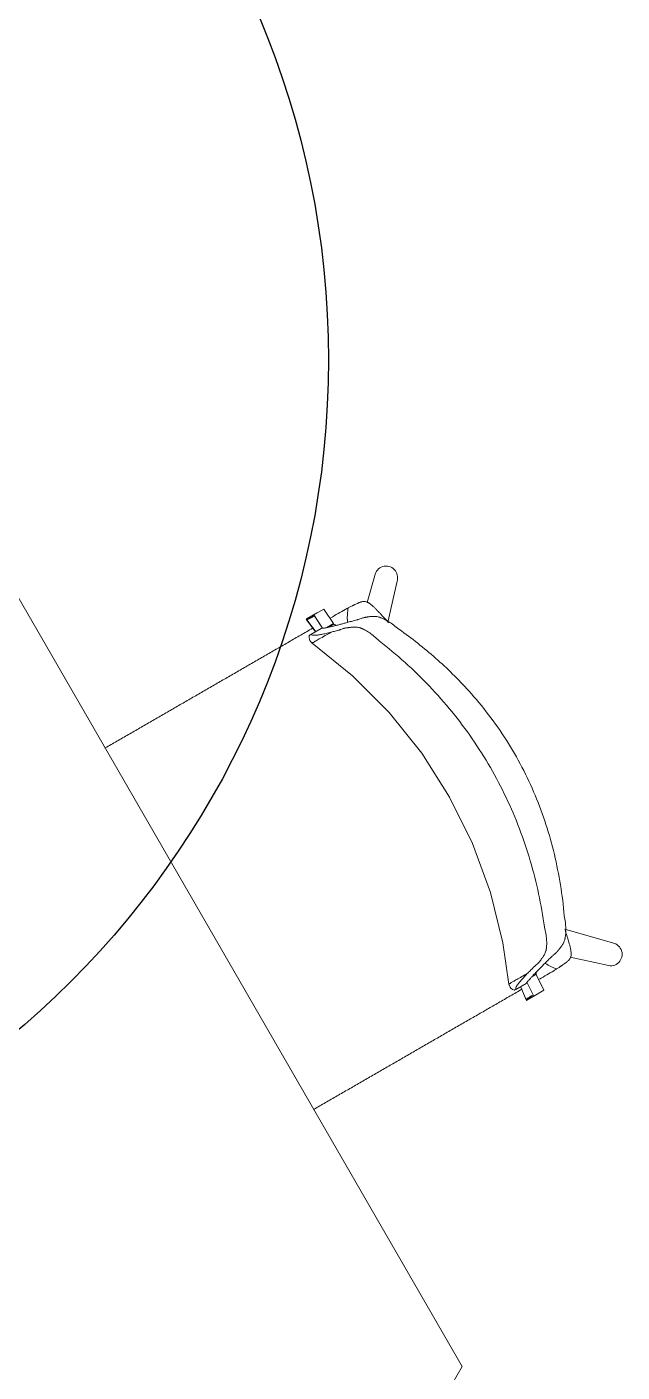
# Model space of a CAD drawing. Header units: millimetres. Extents: x 155920 to 295199, y -4084 to 97293.
# Drawn here: x 168865 to 169543, y 22626 to 24156 of the extents above; entities that cross this region are included whole.
import ezdxf

# ---------------------------------------------------------------- set-up
doc = ezdxf.new("R2010")
doc.units = ezdxf.units.MM
doc.header["$MEASUREMENT"] = 0
doc.layers.add('I-FURN', color=8, linetype='CONTINUOUS', lineweight=9)
doc.layers.add('Social Distancing', color=7, linetype='CONTINUOUS')

msp = doc.modelspace()

# ---------------------------------------------------------------- linework, layer by layer
at = {"layer": 'I-FURN'}
for p, q in [((169360.6, 22632.6), (168785.5, 23628.6)), ((169261.2, 23532.2), (169252.5, 23501.6)), ((169276.2, 23479.2), (169286.5, 23525.8)), ((169194.6, 23489.5), (169183.1, 23482.9)), ((169191.7, 23487.4), (169203.2, 23494.1)), ((169203.2, 23494.1), (169214.3, 23477.6)), ((169183.1, 23482.9), (169194, 23468.3)), ((169183.5, 23482), (169193.9, 23468.2)), ((169201.9, 23472.2), (169191.7, 23487.4)), ((169201.8, 23472.2), (169192.1, 23486.6)), ((169214.3, 23477.6), (169206.7, 23473.1)), ((169214.8, 23476.7), (169209.7, 23473.8)), ((169186.6, 23461.9), (169186.7, 23464)), ((169187, 23459.6), (169186.6, 23461.9)), ((169187.5, 23458.3), (169187, 23459.6)), ((169188.6, 23456.7), (169187.5, 23458.3)), ((169200.3, 23471.9), (169188.5, 23465.1)), ((169189.9, 23455.4), (169188.6, 23456.7)), ((169189.9, 23455.4), (169235.9, 23418.2)), ((169235.9, 23418.2), (169277.6, 23376.4)), ((169277.6, 23376.4), (169314.6, 23330.2)), ((169314.6, 23330.2), (169346.3, 23280.3)), ((169346.3, 23280.3), (169372.5, 23227.3)), ((169372.5, 23227.3), (169392.8, 23171.8)), ((169392.8, 23171.8), (169407, 23114.4)), ((169531.8, 23114.3), (169477.3, 23129.8)), ((169407, 23114.4), (169413.8, 23067.6)), ((169483.6, 23098.3), (169525.4, 23089)), ((169439.6, 23075.5), (169444.7, 23078.4)), ((169441.7, 23077.8), (169444.3, 23079.3)), ((169444.7, 23078.4), (169453.5, 23060.5)), ((169413.8, 23067.6), (169414.3, 23065.7)), ((169414.3, 23065.7), (169415.1, 23064.1)), ((169415.1, 23064.1), (169416, 23062.9)), ((169416, 23062.9), (169417.8, 23061.4)), ((169417.8, 23061.4), (169419.7, 23060.5)), ((169433.3, 23068.3), (169421.5, 23061.5)), ((169426.8, 23064.6), (169433.3, 23049.6)), ((169426.9, 23064.6), (169433.7, 23048.7)), ((169442, 23053.9), (169434.3, 23069.5)), ((169453.5, 23060.5), (169442, 23053.9)), ((169433.7, 23048.7), (169445.3, 23055.4)), ((168785.6, 21636.7), (169360.6, 22632.6))]:
    msp.add_line(p, q, dxfattribs=at)
for centre, start, end in [((169274.1, 23529.8), 341.9896, 169.6059), ((169529.5, 23101.4), 251.9662, 79.5824)]:
    msp.add_arc(centre, 13.1, start, end, dxfattribs=at)
for centre, start_param, end_param in [((169191.1, 23506.5), 2.819103, 2.902745), ((169179.5, 23499.8), 2.819103, 3.398599), ((169180, 23499), 2.819103, 3.398599), ((169446.2, 23038), 6.026179, 6.605675), ((169446.6, 23037.1), 6.026179, 6.605675)]:
    msp.add_ellipse(centre, major_axis=(-8.7, 15.1), ratio=0.978487, start_param=start_param, end_param=end_param, dxfattribs=at)
for points in [[(169211.2, 23484.2), (169216.8, 23487.5), (169222.3, 23490.6), (169227.5, 23493.7)], [(169227.5, 23493.7), (169228.1, 23494), (169229.3, 23494.6), (169230.4, 23495.2), (169231, 23495.4)], [(169200.3, 23471.9), (169201.5, 23472.1), (169203.8, 23472.5), (169206.4, 23473), (169207.7, 23473.3)], [(169276.9, 23478.4), (169276.1, 23479.4), (169275.3, 23480.3), (169274.5, 23481.3)], [(169274.5, 23481.3), (169275.3, 23480.3), (169276.1, 23479.4), (169276.9, 23478.5)], [(169188.5, 23465.1), (169188, 23464.8), (169187.3, 23464.4), (169186.8, 23464), (169186.7, 23464), (169187.1, 23464.2), (169187.4, 23464.4)], [(169211.5, 23467.8), (169209.5, 23467.3), (169205.6, 23466.3), (169200.5, 23465.3), (169196.1, 23464.5), (169192.6, 23464.1), (169190, 23464.4), (169188.9, 23464.8), (169188.5, 23465.1)], [(169421.5, 23061.5), (169421.5, 23062), (169421.6, 23063.1), (169422.7, 23065.5), (169424.8, 23068.4), (169427.7, 23071.8), (169431.2, 23075.7), (169433.9, 23078.6), (169435.4, 23080.1)], [(169464.9, 23082.6), (169459.6, 23079.6), (169454.1, 23076.4), (169448.4, 23073.1)], [(169468.1, 23084.7), (169467.6, 23084.4), (169466.5, 23083.7), (169465.4, 23083), (169464.9, 23082.6)], [(169420.4, 23060.9), (169420.1, 23060.7), (169419.7, 23060.4), (169419.7, 23060.5), (169420.3, 23060.8), (169421, 23061.2), (169421.5, 23061.5)], [(169438.3, 23074), (169437.4, 23073), (169435.6, 23071), (169434.1, 23069.2), (169433.3, 23068.3)]]:
    msp.add_open_spline(points, degree=3, dxfattribs=at)
for points, knots in [([(169231, 23495.4), (169230.5, 23493), (169230, 23488.3), (169229.9, 23482.8), (169230.1, 23479.7), (169230.2, 23478.8)], [0, 0, 0, 0, 0.02777778, 0.05555556, 0.06696683, 0.06696683, 0.06696683, 0.06696683]), ([(169231, 23495.4), (169231.9, 23495.9), (169233.4, 23496.7), (169235.2, 23497.6), (169236.2, 23498), (169236.9, 23498.4), (169237.6, 23498.8), (169238.5, 23499.2), (169239.6, 23499.7), (169240.8, 23500.2), (169241.6, 23500.6), (169242, 23500.8), (169242.4, 23501), (169242.8, 23501.1), (169243.3, 23501.3), (169244.1, 23501.7), (169245.2, 23502.1), (169246.6, 23502.4), (169247.8, 23502.7), (169249.2, 23502.8), (169250.7, 23502.6), (169252, 23502.2), (169253, 23501.7), (169253.7, 23501.4), (169254.4, 23501), (169255.3, 23500.4), (169256.5, 23499.5), (169257.8, 23498.4), (169259.3, 23497.2), (169260.6, 23495.9), (169261.8, 23494.8), (169262.9, 23493.6), (169264.1, 23492.4), (169265.5, 23491), (169267.2, 23489.2), (169270.3, 23485.9), (169272.9, 23483), (169274.5, 23481.3)], [0, 0, 0, 0, 0.0625, 0.09375, 0.109375, 0.125, 0.140625, 0.15625, 0.1875, 0.21875, 0.234375, 0.242188, 0.25, 0.257812, 0.265625, 0.28125, 0.3125, 0.34375, 0.375, 0.40625, 0.4375, 0.46875, 0.484375, 0.5, 0.515625, 0.53125, 0.5625, 0.59375, 0.625, 0.65625, 0.6875, 0.71875, 0.75, 0.78125, 0.8125, 0.875, 1, 1, 1, 1]), ([(168954.1, 23335.9), (168954.3, 23335.9), (168958.8, 23338.5), (168967.7, 23343.7), (168981, 23351.3), (168994.1, 23358.9), (169005, 23365.2), (169013.7, 23370.2), (169020.3, 23374.1), (169026.9, 23377.9), (169035.6, 23382.9), (169046.3, 23389.1), (169057, 23395.2), (169065.6, 23400.2), (169072.2, 23404), (169078.7, 23407.8), (169087.4, 23412.8), (169098.2, 23419), (169109, 23425.2), (169117.7, 23430.3), (169124.4, 23434.1), (169131, 23438), (169139.7, 23443), (169150.5, 23449.2), (169163.6, 23456.8), (169176.9, 23464.5), (169186.3, 23469.9), (169191.1, 23472.7), (169191.5, 23472.9)], [-0.751114, -0.751114, -0.751114, -0.751114, -0.75, -0.7142857, -0.6785714, -0.6428571, -0.6071429, -0.5892857, -0.5714286, -0.5535714, -0.5357143, -0.5, -0.4642857, -0.4464286, -0.4285714, -0.4107143, -0.3928571, -0.3571429, -0.3214286, -0.3035714, -0.2857143, -0.2678571, -0.25, -0.2142857, -0.1785714, -0.1428571, -0.1071429, -0.103964, -0.103964, -0.103964, -0.103964]), ([(169207.7, 23473.3), (169209.7, 23473.7), (169213, 23474.4), (169218.1, 23475.7), (169222.2, 23476.7), (169226.4, 23477.9), (169230.9, 23479.1), (169235, 23480.2), (169238.3, 23481.1), (169240.4, 23481.7), (169242.1, 23482.2), (169243.7, 23482.7), (169245.3, 23483.4), (169247, 23483.9), (169248.4, 23484.3), (169249.6, 23484.6), (169250.5, 23484.7), (169251, 23484.8), (169251.4, 23484.8), (169251.8, 23484.9), (169252.3, 23485), (169253.3, 23485.1), (169254.7, 23485.3), (169256.5, 23485.6), (169258.3, 23485.8), (169260.3, 23485.8), (169262.3, 23485.7), (169264.2, 23485.4), (169265.5, 23485.1), (169266.3, 23484.9), (169266.8, 23484.7), (169267.4, 23484.4), (169268.2, 23484.1), (169269.7, 23483.6), (169271.8, 23482.6), (169274.4, 23481.3), (169278, 23479.2), (169282.7, 23476), (169286.6, 23472.8), (169288.7, 23471.1)], [0, 0, 0, 0, 0.142857, 0.214286, 0.285714, 0.357143, 0.428571, 0.5, 0.535714, 0.571429, 0.589286, 0.607143, 0.642857, 0.660714, 0.678571, 0.696429, 0.705357, 0.709821, 0.714286, 0.71875, 0.723214, 0.732143, 0.75, 0.767857, 0.785714, 0.803571, 0.821429, 0.839286, 0.848214, 0.852679, 0.857143, 0.861607, 0.866071, 0.875, 0.892857, 0.910714, 0.928571, 0.964286, 1, 1, 1, 1]), ([(169266.1, 23458), (169264.2, 23459.8), (169260.6, 23463.1), (169256.2, 23466.4), (169252.9, 23468.7), (169250.4, 23470.1), (169248.4, 23471.1), (169247.1, 23471.7), (169246.3, 23472), (169245.7, 23472.3), (169245.2, 23472.5), (169244.4, 23472.7), (169243.1, 23473.1), (169241.3, 23473.4), (169239.2, 23473.6), (169237.3, 23473.6), (169235.4, 23473.5), (169233.6, 23473.3), (169232.2, 23473.1), (169231.3, 23473), (169230.8, 23472.9), (169230.4, 23472.9), (169230, 23472.9), (169229.5, 23472.8), (169228.7, 23472.7), (169227.6, 23472.5), (169226.5, 23472.2), (169225, 23471.7), (169223.6, 23471.2), (169222.2, 23470.7), (169221.1, 23470.3), (169219.9, 23470), (169218.3, 23469.6), (169215.5, 23468.8), (169213.1, 23468.2), (169211.5, 23467.8)], [0, 0, 0, 0, 0.0625, 0.125, 0.15625, 0.1875, 0.21875, 0.234375, 0.242188, 0.25, 0.257812, 0.265625, 0.28125, 0.3125, 0.34375, 0.375, 0.40625, 0.4375, 0.46875, 0.484375, 0.492188, 0.5, 0.507812, 0.515625, 0.53125, 0.5625, 0.59375, 0.625, 0.6875, 0.71875, 0.75, 0.78125, 0.8125, 0.875, 1, 1, 1, 1]), ([(169217.3, 23475.5), (169216.9, 23475.7), (169216, 23476.2), (169215.2, 23476.5), (169214.7, 23476.7)], [-0.5281276, -0.5281276, -0.5281276, -0.5281276, -0.3333333, -0.1189454, -0.1189454, -0.1189454, -0.1189454]), ([(169189.9, 23455.4), (169189.9, 23455.4), (169190, 23455.4), (169190.5, 23455.7), (169191.3, 23456.1), (169193, 23457.1), (169196.4, 23459.1), (169202.6, 23462.7), (169208.3, 23466), (169211.5, 23467.8)], [0.3374293, 0.3374293, 0.3374293, 0.3374293, 0.3888889, 0.4444444, 0.5138889, 0.5833333, 0.7222222, 0.8611111, 1, 1, 1, 1]), ([(169454.2, 23132.2), (169452.5, 23145), (169448, 23170.3), (169435.4, 23220.3), (169412.5, 23280.6), (169373.8, 23347.7), (169332.9, 23397.7), (169296, 23433.6), (169276.3, 23450.1), (169266.1, 23458)], [-1, -1, -1, -1, -0.9, -0.8, -0.6, -0.4, -0.2, -0.1, 0, 0, 0, 0]), ([(169288.7, 23471.1), (169303.2, 23460.9), (169331, 23439), (169373.1, 23397.6), (169412.7, 23346), (169445.5, 23283), (169463.6, 23226.7), (169472.8, 23180.4), (169475.8, 23157), (169476.8, 23145.2)], [-1, -1, -1, -1, -0.863636, -0.727273, -0.545455, -0.363636, -0.181818, -0.090909, 0, 0, 0, 0]), ([(169476.8, 23145.2), (169477.3, 23142.6), (169478.1, 23137.6), (169478.5, 23131.9), (169478.5, 23127.8), (169478.4, 23124.8), (169478.1, 23122.5), (169477.9, 23121), (169477.8, 23120.2), (169477.6, 23119.5), (169477.5, 23118.9), (169477.3, 23118.2), (169477, 23116.8), (169476.3, 23115.1), (169475.4, 23113.3), (169474.3, 23111.6), (169473.3, 23110.1), (169472.2, 23108.7), (169471.3, 23107.6), (169470.7, 23106.8), (169470.3, 23106.4), (169470.1, 23106.1), (169469.8, 23105.7), (169469.5, 23105.3), (169468.9, 23104.6), (169468.1, 23103.7), (169467.1, 23102.8), (169465.8, 23101.6), (169464.4, 23100.5), (169463.1, 23099.4), (169462.2, 23098.5), (169461.2, 23097.5), (169460, 23096.3), (169457.8, 23094.2), (169454.8, 23091.2), (169451.6, 23088), (169448.5, 23084.8), (169445.5, 23081.8), (169442.8, 23079), (169440.3, 23076.4), (169438.9, 23074.8), (169438.3, 23074)], [0, 0, 0, 0, 0.035714, 0.071429, 0.089286, 0.107143, 0.125, 0.133929, 0.138393, 0.142857, 0.147321, 0.151786, 0.160714, 0.178571, 0.196429, 0.214286, 0.232143, 0.25, 0.267857, 0.276786, 0.28125, 0.285714, 0.290179, 0.294643, 0.303571, 0.321429, 0.339286, 0.357143, 0.392857, 0.410714, 0.428571, 0.446429, 0.464286, 0.5, 0.571429, 0.642857, 0.714286, 0.785714, 0.857143, 0.928571, 1, 1, 1, 1]), ([(169435.4, 23080.1), (169436.5, 23081.2), (169438.3, 23083), (169440.3, 23085), (169441.5, 23086.2), (169442.3, 23087.1), (169443.2, 23087.9), (169444.4, 23088.9), (169445.5, 23089.8), (169446.6, 23090.8), (169447.5, 23091.7), (169448.2, 23092.5), (169448.7, 23093.1), (169449, 23093.5), (169449.2, 23093.8), (169449.4, 23094.2), (169449.8, 23094.6), (169450.3, 23095.4), (169451.2, 23096.5), (169452.2, 23097.9), (169453.3, 23099.5), (169454.3, 23101.2), (169455.2, 23103.1), (169455.8, 23104.8), (169456.1, 23106.1), (169456.2, 23106.9), (169456.3, 23107.5), (169456.4, 23108.1), (169456.5, 23108.9), (169456.7, 23110.4), (169456.8, 23112.6), (169456.8, 23115.5), (169456.6, 23119.5), (169455.9, 23124.9), (169454.8, 23129.7), (169454.2, 23132.2)], [0, 0, 0, 0, 0.125, 0.1875, 0.21875, 0.25, 0.28125, 0.3125, 0.375, 0.40625, 0.4375, 0.46875, 0.484375, 0.492188, 0.5, 0.507812, 0.515625, 0.53125, 0.5625, 0.59375, 0.625, 0.65625, 0.6875, 0.71875, 0.734375, 0.742188, 0.75, 0.757812, 0.765625, 0.78125, 0.8125, 0.84375, 0.875, 0.9375, 1, 1, 1, 1]), ([(169477.6, 23129.5), (169478.3, 23127.2), (169479.5, 23123.6), (169480.8, 23119.2), (169481.5, 23116.8), (169482, 23115), (169482.5, 23113.3), (169482.9, 23111.7), (169483.3, 23110.1), (169483.7, 23108.4), (169484.1, 23106.5), (169484.4, 23104.8), (169484.5, 23103.3), (169484.6, 23102.2), (169484.6, 23101.4), (169484.6, 23100.6), (169484.4, 23099.5), (169484.1, 23098.2), (169483.5, 23096.9), (169482.8, 23095.7), (169482, 23094.7), (169481, 23093.8), (169480, 23093), (169479.3, 23092.4), (169478.9, 23092.1), (169478.6, 23091.9), (169478.3, 23091.6), (169477.9, 23091.3), (169477.1, 23090.8), (169476.1, 23090.1), (169475.1, 23089.4), (169474.3, 23088.8), (169473.6, 23088.4), (169472.9, 23087.9), (169472, 23087.3), (169470.4, 23086.2), (169469, 23085.3), (169468.1, 23084.7)], [0, 0, 0, 0, 0.125, 0.1875, 0.21875, 0.25, 0.28125, 0.3125, 0.34375, 0.375, 0.40625, 0.4375, 0.46875, 0.484375, 0.5, 0.515625, 0.53125, 0.5625, 0.59375, 0.625, 0.65625, 0.6875, 0.71875, 0.734375, 0.742188, 0.75, 0.757812, 0.765625, 0.78125, 0.8125, 0.84375, 0.859375, 0.875, 0.890625, 0.90625, 0.9375, 1, 1, 1, 1]), ([(169454.6, 23091.5), (169454.9, 23091.3), (169457.1, 23089.9), (169461.4, 23087.4), (169465.8, 23085.6), (169468.1, 23084.7)], [0.93933321, 0.93933321, 0.93933321, 0.93933321, 0.94444444, 0.97222222, 1, 1, 1, 1]), ([(169435.4, 23080.1), (169432.8, 23078.5), (169428.2, 23075.9), (169422.6, 23072.7), (169418.5, 23070.3), (169416.2, 23069), (169415, 23068.3), (169414.3, 23067.9), (169413.9, 23067.6), (169413.8, 23067.6), (169413.8, 23067.6)], [0, 0, 0, 0, 0.1111111, 0.2222222, 0.3333333, 0.4444444, 0.5, 0.5555556, 0.6111111, 0.6625707, 0.6625707, 0.6625707, 0.6625707]), ([(169444.7, 23078.4), (169444.8, 23078.9), (169444.9, 23079.8), (169445, 23080.7), (169445, 23081.2)], [-0.8741323, -0.8741323, -0.8741323, -0.8741323, -0.6666667, -0.4718724, -0.4718724, -0.4718724, -0.4718724]), ([(169428.9, 23061.8), (169428.3, 23061.5), (169425.4, 23059.9), (169420.4, 23056.9), (169413.6, 23053), (169406.9, 23049.2), (169398.2, 23044.1), (169387.5, 23037.9), (169376.9, 23031.8), (169368.3, 23026.9), (169361.7, 23023.1), (169355.1, 23019.3), (169346.4, 23014.2), (169335.6, 23008), (169322.7, 23000.6), (169309.6, 22993), (169296.5, 22985.4), (169283.5, 22977.9), (169272.7, 22971.7), (169264, 22966.6), (169257.4, 22962.8), (169250.8, 22959), (169242.1, 22954), (169231.3, 22947.8), (169220.5, 22941.5), (169211.7, 22936.5), (169205.1, 22932.7), (169198.5, 22928.9), (169194, 22926.3), (169191.7, 22924.9), (169191.5, 22924.8)], [-0.8977274, -0.8977274, -0.8977274, -0.8977274, -0.8928571, -0.875, -0.8571429, -0.8392857, -0.8214286, -0.7857143, -0.75, -0.7321429, -0.7142857, -0.6964286, -0.6785714, -0.6428571, -0.6071429, -0.5714286, -0.5357143, -0.5, -0.4642857, -0.4464286, -0.4285714, -0.4107143, -0.3928571, -0.3571429, -0.3214286, -0.3035714, -0.2857143, -0.2678571, -0.25, -0.2485148, -0.2485148, -0.2485148, -0.2485148])]:
    msp.add_open_spline(points, degree=3, knots=knots, dxfattribs=at)
at = {"layer": 'Social Distancing'}
msp.add_circle((168208.5, 23777.7), 1000, dxfattribs=at)
msp.add_circle((168208.5, 23777.7), 1000, dxfattribs=at)

doc.saveas('drawing.dxf')
